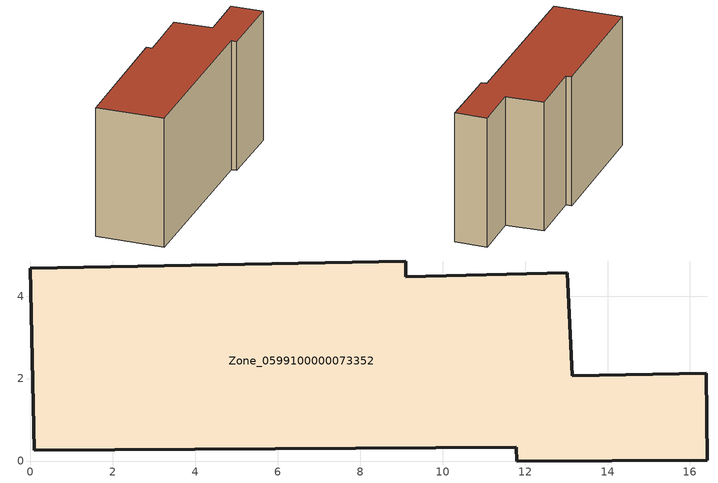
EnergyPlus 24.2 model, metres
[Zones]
Zone_0599100000073352
 floor ground (C_G): 0.09,0.26 0,4.68 9.1,4.85 9.11,4.47 13.02,4.57 13.14,2.07 16.39,2.12 16.41,0.02 11.8,0 11.79,0.34 z0
 wall outside (C_F): 9.11,4.47 9.1,4.85 0,4.68 0.09,0.26 11.79,0.34 11.8,0 16.41,0.02 16.39,2.12 13.14,2.07 13.02,4.57 9.11,4.47 z0:8.67
 roof outside (C_R): 0.09,0.26 11.79,0.34 11.8,0 16.41,0.02 16.39,2.12 13.14,2.07 13.02,4.57 9.11,4.47 9.1,4.85 0,4.68 z8.67
[BUILDING]
Pand.0599100000073352: North Axis=0; Terrain=City; Loads Convergence Tolerance Value=0.04; Temperature Convergence Tolerance Value=0.4; Solar Distribution=FullExterior; Maximum Number of Warmup Days=25; Minimum Number of Warmup Days=1
[Site:Location]
Rotterdam.The.Hague.AP_ZH_NLD Design_Conditions: Latitude=51.96; Longitude=4.45; Time Zone=1; Elevation=-4.5
[SITE:GROUNDTEMPERATURE:BUILDINGSURFACE]
18, 18, 18, 18, 18, 18, 18, 18, 18, 18, 18, 18
[MATERIAL] Thermal Absorptance=0.9; Solar Absorptance=0.7; Visible Absorptance=0.7
Name | Roughness | Thickness | Conductivity | Density | Specific Heat
G.TI.1946 | MediumSmooth | 0.15 | 1 | 540 | 1210
F.TI.1946 | Rough | 0.3 | 0.857143 | 1920 | 840
R.TI.1946 | MediumRough | 0.2 | 0.1 | 1500 | 1000
[CONSTRUCTION]
C_G: G.TI.1946
C_F: F.TI.1946
C_R: R.TI.1946
[ZONE]
Zone_0599100000073352: Type=1; Multiplier=1; Ceiling Height=Autocalculate; Volume=Autocalculate; Floor Area=autocalculate; Part of Total Floor Area=Yes
[ZONEINFILTRATION:DESIGNFLOWRATE]
Infil_Zone_0599100000073352: Zone or ZoneList or Space or SpaceList=Zone_0599100000073352; Schedule=AlwaysOn; Design Flow Rate Calculation Method=Flow/Area; Flow Rate per Floor Area=0.003; Constant Term Coefficient=1; Temperature Term Coefficient=0; Velocity Term Coefficient=0; Velocity Squared Term Coefficient=0
[HVACTEMPLATE:ZONE:IDEALLOADSAIRSYSTEM]
Zone_0599100000073352: Maximum Heating Supply Air Temperature=50; Minimum Cooling Supply Air Temperature=13; Maximum Heating Supply Air Humidity Ratio=0.0156; Minimum Cooling Supply Air Humidity Ratio=0.0077; Heating Limit=NoLimit; Cooling Limit=NoLimit; Dehumidification Control Type=ConstantSensibleHeatRatio; Cooling Sensible Heat Ratio=0.7; Dehumidification Setpoint=60; Humidification Control Type=None; Humidification Setpoint=30; Outdoor Air Method=None; Outdoor Air Flow Rate per Person=0.00944; Outdoor Air Flow Rate per Zone Floor Area=0; Outdoor Air Flow Rate per Zone=0; Demand Controlled Ventilation Type=None; Outdoor Air Economizer Type=NoEconomizer; Heat Recovery Type=None; Sensible Heat Recovery Effectiveness=0.7; Latent Heat Recovery Effectiveness=0.65
[ZONECONTROL:THERMOSTAT]
ThermostatControl_Zone_0599100000073352: Zone or ZoneList=Zone_0599100000073352; Control Type Schedule=DualSetpointControlType; Control 1=Thermostat_Zone_0599100000073352; Temperature Difference Between Cutout And Setpoint=0
[THERMOSTATSETPOINT:DUALSETPOINT]
Thermostat_Zone_0599100000073352: Heating Setpoint Temperature Schedule=HeatingSetpoint_Zone_0599100000073352; Cooling Setpoint Temperature Schedule=CoolingSetpoint_Zone_0599100000073352
[SCHEDULE:COMPACT]
HeatingSetpoint_Zone_0599100000073352: Through: 12/31, For: AllDays, Until: 24:00, 21
CoolingSetpoint_Zone_0599100000073352: Through: 12/31, For: AllDays, Until: 24:00, 24
DualSetpointControlType: Through: 12/31, For: AllDays, Until: 24:00, 4
AlwaysOn: Through: 12/31, For: AllDays, Until: 24:00, 1
